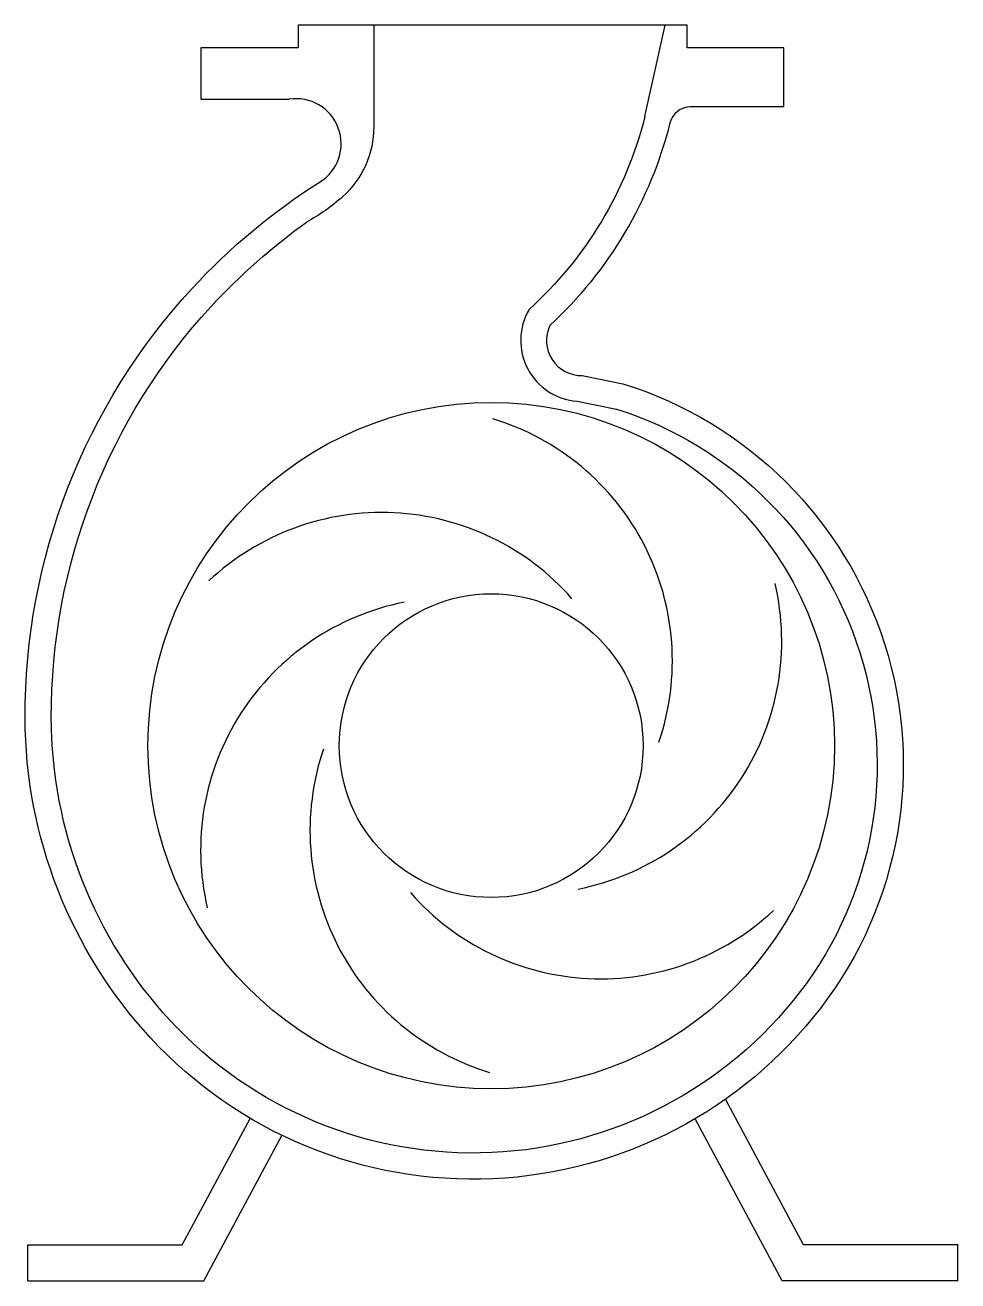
# Model space of a CAD drawing. Extents: x -2.51 to 2.51, y -2.88 to 3.88.
import ezdxf

# ---------------------------------------------------------------- set-up
doc = ezdxf.new("R2010")
doc.units = 0

msp = doc.modelspace()

# ---------------------------------------------------------------- linework, layer by layer
msp.add_line((0.8267, 3.3843), (0.9352, 3.8758))
for points in [[(1.5744, 3.4357), (1.5744, 3.7528), (1.0541, 3.7528), (1.0541, 3.8758), (-1.0384, 3.8758), (-1.0384, 3.7528), (-1.5603, 3.7528), (-1.5603, 3.477), (-1.0857, 3.477)], [(2.5093, -2.879), (2.5093, -2.6858), (1.6796, -2.6858), (1.2594, -1.9023)], [(-2.4907, -2.879), (-2.4907, -2.6858), (-1.661, -2.6858), (-1.2958, -2.0049)], [(2.5093, -2.879), (1.564, -2.879), (1.0965, -2.0073)], [(-2.4907, -2.879), (-1.5453, -2.879), (-1.1255, -2.0962)]]:
    msp.add_lwpolyline(points)
for points in [[(-0.6314, 3.8758), (-0.6314, 3.3275, -0.212418), (-0.7977, 2.9538, -0.060917), (-0.9933, 2.8165, 0.41465)], [(0.4901, 1.9908), (0.7085, 1.9471, -0.521159), (1.7735, -1.4083, -0.465846), (-1.8311, -1.572, -0.187479), (-2.5059, 0.1492, -0.188855), (-1.6094, 2.4581, -0.066365), (-0.9199, 3.0326, 0.813481), (-1.0857, 3.477, 2.813944)], [(0.8267, 3.3843, -0.148396), (0.2038, 2.3461, 0.555315), (0.4625, 1.8528)], [(1.5744, 3.4357), (1.0703, 3.4355, 0.343815), (0.9614, 3.3505, -0.145569), (0.3151, 2.2598, 0.554005), (0.4901, 1.9908, -0.252739)], [(0.4625, 1.8528), (0.6735, 1.8106, -0.520006), (1.6618, -1.3227, -0.465846), (-1.7276, -1.4766, -0.187479), (-2.3652, 0.1496, -0.188855), (-1.5058, 2.3628, -0.048933), (-0.9933, 2.8165)]]:
    msp.add_lwpolyline(points, format="xyb")
for radius in [1.8457, 0.8168]:
    msp.add_circle((0, 0), radius)
for centre, start, end in [((-0.3849, 0.4569), 341.20461, 73.18755), ((-0.5881, -0.1049), 41.20461, 133.18755), ((0.2032, 0.5617), 281.20461, 13.18755), ((-0.2032, -0.5617), 101.20461, 193.18755), ((0.3849, -0.4569), 161.20461, 253.18755), ((0.5881, 0.1049), 221.20461, 313.18755)]:
    msp.add_arc(centre, 1.3591, start, end)

doc.saveas('drawing.dxf')
